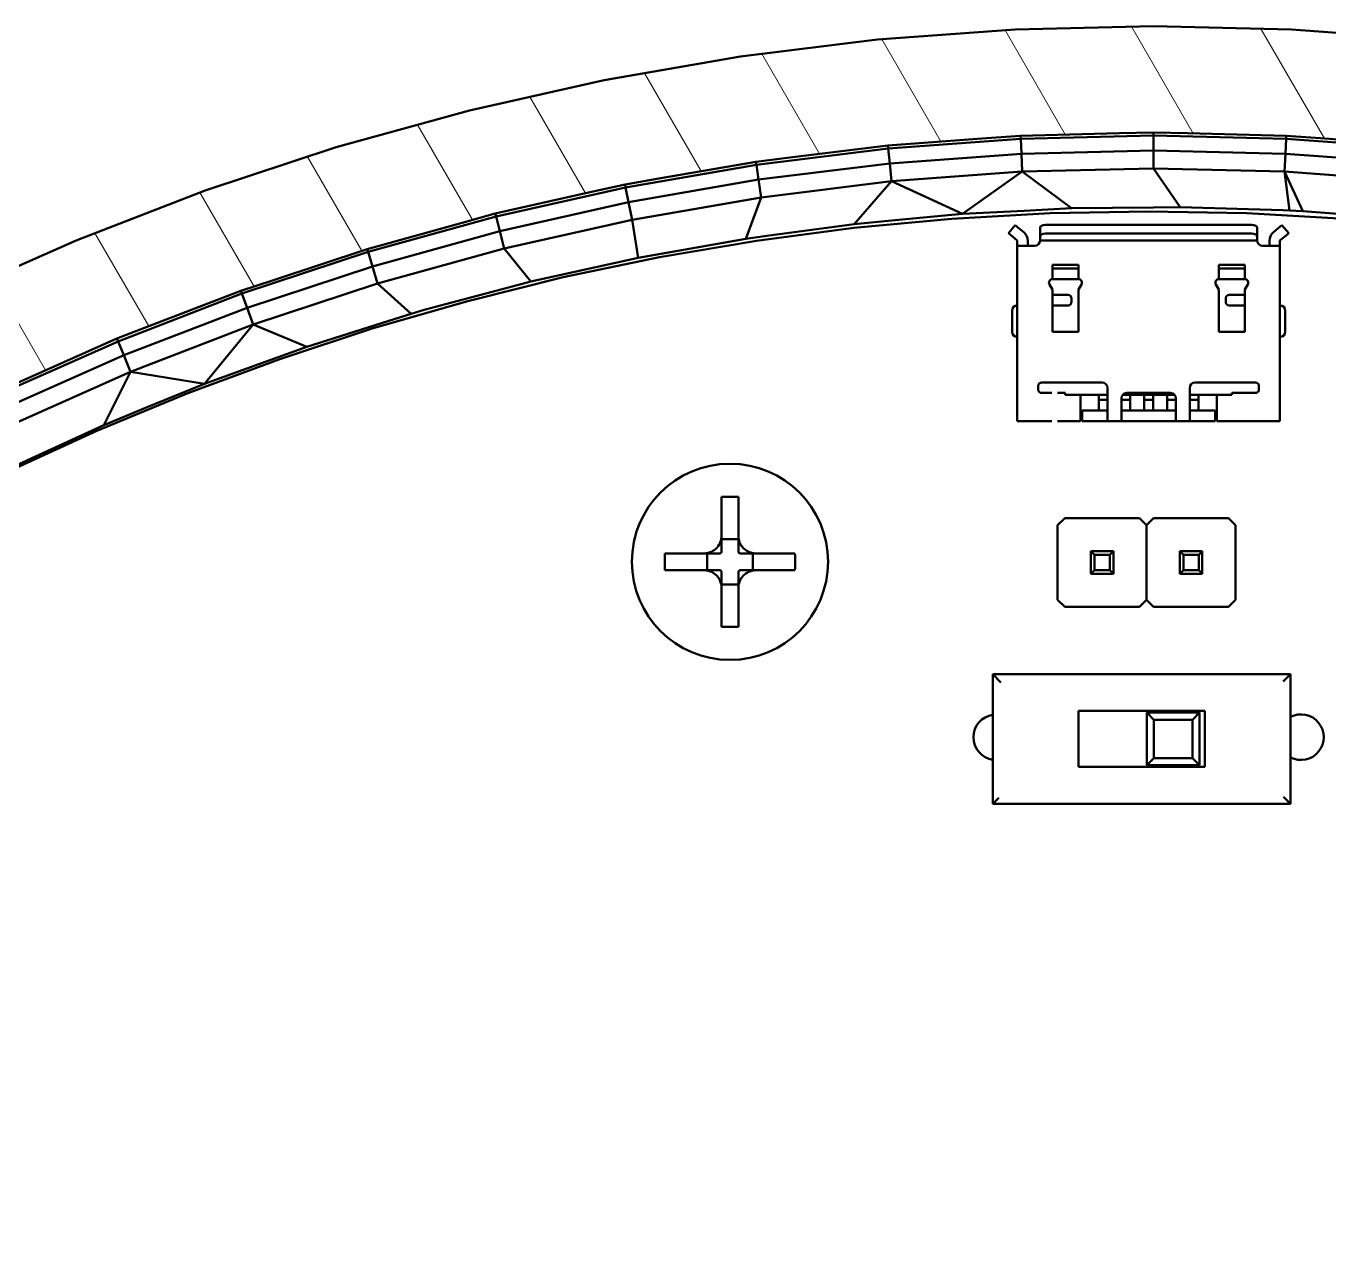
# Model space of a CAD drawing. Header units: millimetres. Extents: x -232 to 1390, y -69 to 653.
# Drawn here: x 506.24 to 543.44, y 443.52 to 478.23 of the extents above; entities that cross this region are included whole.
import ezdxf

# ---------------------------------------------------------------- set-up
doc = ezdxf.new("R2010")
doc.units = ezdxf.units.MM
doc.layers.add('Видимый контур (ГОСТ)', color=7, linetype='Continuous', lineweight=50)
doc.layers.add('Штриховка (ГОСТ)', color=7, linetype='Continuous', lineweight=18)

msp = doc.modelspace()

# ---------------------------------------------------------------- hatches: boundary and pattern name
at = {"layer": 'Штриховка (ГОСТ)'}
h = msp.add_hatch(dxfattribs=at)
h.set_pattern_fill('ANSI31', color=256, scale=25.4, angle=75.0002, style=0)
h.set_pattern_definition([(120.00018, (0, 0), (-2.749626, -1.587508), [])])
h.paths.add_polyline_path([(604.753, 437.621), (605.441, 436.429), (605.934, 435.581), (606.16, 435.047), (606.261, 434.807), (606.278, 434.701), (606.373, 434.126), (606.387, 434.033), (606.39, 434.016), (606.322, 433.365), (606.311, 433.252), (606.099, 432.752), (606.033, 432.591), (605.708, 432.231), (605.577, 432.081), (605.141, 431.852), (604.973, 431.76), (604.528, 431.691), (604.265, 431.652), (593.213, 431.636), (583.768, 431.621), (583.486, 431.591), (582.309, 431.468), (581.72, 431.28), (580.895, 431.016), (580.201, 430.629), (579.568, 430.277), (578.73, 429.576), (578.369, 429.273), (577.379, 428.091), (577.333, 428.037), (577.221, 427.845), (576.494, 426.525), (576.254, 425.873), (575.875, 424.839), (575.506, 423.091), (575.496, 423.041), (575.49, 422.965), (575.368, 421.051), (575.368, 416.368), (575.368, 415.719), (575.368, 409.22), (575.368, 404.959), (575.368, 401.908), (575.368, 400.39), (575.368, 398.178), (575.368, 396.445), (575.368, 395.023), (575.368, 393.61), (575.368, 392.544), (575.368, 391.612), (575.368, 390.771), (575.368, 389.559), (575.368, 388.953), (575.368, 388.307), (575.368, 387.162), (575.368, 386.632), (575.368, 386.069), (575.368, 385.013), (575.368, 384.489), (575.368, 383.442), (575.368, 382.881), (575.368, 382.123), (575.368, 380.918), (575.368, 378.378), (575.368, 374.678), (575.404, 374.118), (575.482, 372.889), (575.49, 372.778), (575.49, 372.762), (575.491, 372.745), (575.491, 372.737), (575.495, 372.697), (575.496, 372.692), (575.749, 371.49), (575.875, 370.892), (576.13, 370.196), (576.494, 369.203), (576.636, 368.943), (577.15, 368.009), (577.294, 367.763), (577.333, 367.696), (578.13, 366.744), (578.369, 366.458), (579.107, 365.84), (579.568, 365.454), (580.223, 365.089), (580.895, 364.714), (581.469, 364.53), (582.309, 364.261), (583.475, 364.139), (583.768, 364.108), (586.626, 364.114), (604.265, 364.073), (604.322, 364.065), (604.907, 363.968), (604.937, 363.964), (604.975, 363.958), (605.555, 363.65), (605.578, 363.637), (606.033, 363.128), (606.035, 363.126), (606.043, 363.105), (606.311, 362.474), (606.32, 362.392), (606.389, 361.724), (606.351, 361.489), (606.26, 360.929), (606.083, 360.503), (605.934, 360.148), (605.443, 359.291), (604.753, 358.108), (603.245, 355.727), (602.723, 354.902), (602.161, 354.103), (600.537, 351.799), (599.936, 351.029), (598.202, 348.806), (596.36, 346.672), (595.723, 345.932), (593.779, 343.89), (593.106, 343.183), (592.398, 342.51), (590.357, 340.566), (589.617, 339.928), (587.482, 338.087), (585.26, 336.352), (584.49, 335.752), (582.185, 334.128), (581.387, 333.566), (580.562, 333.044), (578.181, 331.536), (577.331, 331.054), (574.878, 329.665), (572.36, 328.397), (571.487, 327.958), (568.91, 326.816), (568.018, 326.42), (567.812, 326.336), (567.674, 326.28), (566.697, 325.909), (564.477, 325.052), (564.359, 325.008), (562.596, 324.416), (561.313, 323.992), (560.967, 323.891), (560.873, 323.863), (559.864, 323.568), (559.862, 322.99), (559.868, 322.305), (560.032, 322.111), (560.178, 321.93), (560.668, 321.825), (561.071, 321.741), (562.029, 321.749), (562.416, 321.75), (562.84, 321.805), (563.98, 321.952), (564.978, 322.169), (565.661, 322.333), (567.272, 322.862), (569.18, 323.614), (572.786, 325.213), (576.309, 326.987), (579.741, 328.931), (583.074, 331.041), (586.299, 333.313), (589.409, 335.74), (592.396, 338.316), (595.253, 341.036), (597.973, 343.893), (600.549, 346.88), (602.976, 349.99), (605.248, 353.215), (607.358, 356.547), (609.302, 359.98), (610.851, 363.051), (611.184, 363.984), (611.253, 364.573), (611.293, 364.931), (611.28, 365.033), (611.172, 365.831), (611.059, 366.091), (610.833, 366.603), (610.59, 366.878), (610.299, 367.198), (609.963, 367.383), (609.603, 367.573), (609.254, 367.633), (608.791, 367.701), (599.946, 367.704), (591.894, 367.748), (582.368, 367.733), (581.931, 367.804), (581.333, 367.9), (580.97, 368.084), (580.368, 368.389), (580.133, 368.61), (579.54, 369.166), (579.441, 369.323), (578.932, 370.135), (578.909, 370.174), (578.904, 370.182), (578.585, 371.193), (578.504, 371.449), (578.425, 372.245), (578.368, 372.808), (578.368, 373.22), (578.368, 376.898), (578.368, 380.249), (578.368, 381.68), (578.368, 382.531), (578.368, 383.139), (578.368, 384.196), (578.368, 384.746), (578.368, 385.79), (578.368, 386.369), (578.368, 386.908), (578.368, 388.036), (578.368, 388.688), (578.368, 389.3), (578.368, 390.505), (578.368, 391.353), (578.368, 392.292), (578.368, 393.371), (578.368, 394.808), (578.368, 396.267), (578.368, 398.066), (578.368, 400.399), (578.368, 402.007), (578.368, 405.322), (578.368, 410.106), (578.368, 417.787), (578.368, 418.437), (578.368, 422.922), (578.45, 423.734), (578.504, 424.279), (578.886, 425.487), (578.904, 425.543), (579.004, 425.714), (579.54, 426.567), (579.691, 426.708), (580.368, 427.343), (580.681, 427.501), (581.333, 427.831), (581.742, 427.897), (582.368, 427.997), (591.575, 427.981), (595.949, 428.013), (608.79, 428.028), (609.064, 428.067), (609.603, 428.159), (610.113, 428.438), (610.299, 428.534), (610.668, 428.948), (610.833, 429.127), (611.032, 429.586), (611.171, 429.895), (611.224, 430.302), (611.292, 430.788), (611.26, 431.064), (611.184, 431.746), (611.094, 432.006), (611.017, 432.23), (610.852, 432.687), (609.302, 435.75), (607.358, 439.182), (605.248, 442.515), (602.976, 445.74), (600.549, 448.849), (597.973, 451.836), (595.253, 454.693), (592.396, 457.413), (589.409, 459.99), (586.299, 462.417), (583.074, 464.688), (579.741, 466.798), (576.309, 468.743), (572.786, 470.516), (569.18, 472.115), (565.499, 473.535), (561.754, 474.772), (557.952, 475.824), (554.103, 476.688), (550.217, 477.363), (546.302, 477.845), (542.368, 478.136), (538.424, 478.233), (534.481, 478.136), (530.547, 477.845), (526.632, 477.363), (522.745, 476.688), (518.896, 475.824), (515.095, 474.772), (511.349, 473.535), (507.669, 472.115), (504.063, 470.516), (500.539, 468.743), (497.107, 466.798), (493.774, 464.688), (490.549, 462.417), (487.439, 459.99), (484.452, 457.413), (481.595, 454.693), (478.876, 451.836), (476.299, 448.849), (473.872, 445.74), (471.601, 442.515), (469.49, 439.182), (467.546, 435.75), (465.997, 432.678), (465.664, 431.746), (465.595, 431.156), (465.556, 430.799), (465.569, 430.696), (465.676, 429.899), (465.789, 429.638), (466.015, 429.126), (466.258, 428.852), (466.55, 428.531), (466.885, 428.346), (467.245, 428.156), (467.595, 428.097), (468.058, 428.029), (476.902, 428.025), (484.954, 427.981), (494.48, 427.996), (494.917, 427.926), (495.515, 427.83), (495.878, 427.646), (496.48, 427.341), (496.716, 427.12), (497.309, 426.564), (497.407, 426.407), (497.917, 425.595), (497.94, 425.555), (497.944, 425.548), (498.263, 424.536), (498.344, 424.281), (498.424, 423.484), (498.48, 422.921), (498.48, 418.182), (498.48, 417.504), (498.48, 409.907), (498.48, 405.168), (498.48, 401.88), (498.48, 400.277), (498.48, 397.963), (498.48, 396.177), (498.48, 394.725), (498.48, 393.298), (498.48, 392.224), (498.48, 391.287), (498.48, 390.505), (498.48, 389.3), (498.48, 388.64), (498.48, 387.992), (498.48, 386.872), (498.48, 386.335), (498.48, 385.756), (498.48, 384.717), (498.48, 384.166), (498.48, 383.112), (498.48, 382.499), (498.48, 381.638), (498.48, 380.181), (498.48, 376.732), (498.48, 373.2), (498.48, 372.807), (498.399, 371.995), (498.344, 371.45), (497.962, 370.243), (497.944, 370.186), (497.844, 370.016), (497.309, 369.163), (497.157, 369.021), (496.48, 368.387), (496.167, 368.228), (495.515, 367.899), (495.106, 367.833), (494.48, 367.732), (485.274, 367.748), (480.899, 367.716), (468.058, 367.702), (467.785, 367.662), (467.245, 367.571), (466.735, 367.292), (466.549, 367.195), (466.18, 366.781), (466.015, 366.603), (465.816, 366.144), (465.677, 365.835), (465.624, 365.427), (465.557, 364.942), (465.589, 364.666), (465.664, 363.984), (465.754, 363.724), (465.831, 363.5), (465.996, 363.043), (467.546, 359.98), (469.49, 356.547), (471.601, 353.215), (473.872, 349.99), (476.299, 346.88), (478.876, 343.893), (481.595, 341.036), (484.452, 338.316), (487.439, 335.74), (490.549, 333.313), (493.774, 331.041), (497.107, 328.931), (500.539, 326.987), (504.063, 325.213), (507.669, 323.614), (509.562, 322.863), (510.662, 322.494), (510.833, 322.441), (511.182, 322.333), (512.065, 322.134), (512.863, 321.952), (513.113, 321.919), (513.614, 321.852), (514.15, 321.787), (514.451, 321.749), (515.117, 321.747), (515.775, 321.741), (515.966, 321.786), (516.624, 321.933), (516.638, 321.951), (516.715, 322.047), (516.935, 322.307), (516.937, 322.461), (516.985, 323.568), (515.976, 323.863), (515.881, 323.891), (515.535, 323.992), (514.252, 324.416), (512.489, 325.008), (512.371, 325.052), (510.151, 325.909), (509.174, 326.28), (509.036, 326.336), (508.831, 326.42), (507.938, 326.816), (505.361, 327.958), (504.489, 328.397), (501.971, 329.665), (499.517, 331.054), (498.668, 331.536), (496.286, 333.044), (495.461, 333.566), (494.663, 334.128), (492.358, 335.752), (491.588, 336.352), (489.366, 338.087), (487.231, 339.928), (486.492, 340.566), (484.45, 342.51), (483.743, 343.183), (483.069, 343.89), (481.126, 345.932), (480.488, 346.672), (478.646, 348.806), (476.912, 351.029), (476.311, 351.799), (474.688, 354.103), (474.125, 354.902), (473.603, 355.727), (472.095, 358.108), (471.406, 359.291), (470.914, 360.148), (470.766, 360.503), (470.588, 360.929), (470.542, 361.219), (470.46, 361.724), (470.477, 361.884), (470.537, 362.474), (470.562, 362.53), (470.805, 363.105), (470.813, 363.124), (470.814, 363.126), (471.253, 363.617), (471.27, 363.637), (471.868, 363.955), (471.873, 363.958), (471.911, 363.964), (471.942, 363.968), (472.526, 364.065), (472.583, 364.073), (490.221, 364.114), (493.08, 364.109), (493.362, 364.138), (494.539, 364.261), (495.129, 364.45), (495.953, 364.714), (496.647, 365.1), (497.28, 365.453), (498.118, 366.154), (498.48, 366.456), (499.47, 367.638), (499.515, 367.693), (499.628, 367.885), (500.355, 369.205), (500.594, 369.857), (500.974, 370.891), (501.08, 371.379), (501.093, 371.461), (501.352, 372.688), (501.353, 372.693), (501.355, 372.709), (501.355, 372.716), (501.355, 372.722), (501.358, 372.765), (501.48, 374.678), (501.48, 378.237), (501.48, 380.853), (501.48, 382.081), (501.48, 382.848), (501.48, 383.413), (501.48, 384.456), (501.48, 384.982), (501.48, 386.032), (501.48, 386.595), (501.48, 387.124), (501.48, 388.26), (501.48, 388.901), (501.48, 389.559), (501.48, 390.771), (501.48, 391.542), (501.48, 392.471), (501.48, 393.532), (501.48, 394.934), (501.48, 396.348), (501.48, 398.068), (501.48, 400.26), (501.48, 401.773), (501.48, 404.798), (501.48, 409.016), (501.48, 415.439), (501.48, 416.116), (501.48, 421.051), (501.444, 421.611), (501.366, 422.84), (501.357, 422.977), (501.353, 423.037), (501.096, 424.257), (500.974, 424.837), (500.719, 425.533), (500.355, 426.527), (500.212, 426.787), (499.698, 427.72), (499.554, 427.967), (499.515, 428.033), (498.718, 428.986), (498.48, 429.271), (497.741, 429.889), (497.28, 430.276), (496.626, 430.641), (495.953, 431.016), (495.379, 431.199), (494.539, 431.469), (493.373, 431.591), (493.08, 431.621), (489.929, 431.617), (472.583, 431.652), (472.473, 431.668), (471.874, 431.767), (471.817, 431.796), (471.27, 432.091), (471.238, 432.125), (470.814, 432.598), (470.782, 432.671), (470.538, 433.251), (470.519, 433.424), (470.46, 434.003), (470.513, 434.337), (470.588, 434.8), (470.805, 435.321), (470.914, 435.583), (471.31, 436.277), (471.406, 436.436), (472.095, 437.621), (473.603, 440.003), (474.125, 440.828), (474.688, 441.626), (476.311, 443.931), (476.912, 444.701), (478.646, 446.923), (480.488, 449.058), (481.126, 449.797), (483.069, 451.839), (483.743, 452.546), (484.45, 453.22), (486.492, 455.163), (487.231, 455.801), (489.366, 457.642), (491.588, 459.377), (492.358, 459.978), (494.663, 461.601), (495.461, 462.163), (496.286, 462.686), (498.668, 464.194), (499.517, 464.675), (501.971, 466.065), (504.489, 467.332), (505.361, 467.771), (507.938, 468.914), (508.831, 469.31), (509.742, 469.661), (512.372, 470.675), (513.299, 470.982), (515.976, 471.866), (518.693, 472.618), (519.634, 472.878), (522.385, 473.496), (523.338, 473.71), (524.3, 473.877), (527.077, 474.359), (528.046, 474.478), (530.844, 474.823), (533.656, 475.031), (534.63, 475.103), (537.448, 475.172), (538.424, 475.196), (539.4, 475.172), (542.218, 475.103), (543.192, 475.031), (546.004, 474.823), (548.802, 474.478), (549.771, 474.359), (552.549, 473.877), (553.511, 473.71), (554.463, 473.496), (557.214, 472.878), (558.155, 472.618), (560.872, 471.866), (563.549, 470.982), (564.476, 470.675), (567.107, 469.661), (568.018, 469.31), (568.91, 468.914), (571.487, 467.771), (572.36, 467.332), (574.878, 466.065), (577.331, 464.675), (578.181, 464.194), (580.562, 462.686), (581.387, 462.163), (582.185, 461.601), (584.49, 459.978), (585.26, 459.377), (587.482, 457.642), (589.617, 455.801), (590.357, 455.163), (592.398, 453.22), (593.106, 452.546), (593.779, 451.839), (595.723, 449.797), (596.36, 449.058), (598.202, 446.923), (599.936, 444.701), (600.537, 443.931), (602.161, 441.626), (602.723, 440.828), (603.245, 440.003)])

# ---------------------------------------------------------------- linework, layer by layer
at = {"layer": 'Видимый контур (ГОСТ)'}
for p, q in [((530.547, 477.845), (534.481, 478.136)), ((534.481, 478.136), (538.424, 478.233)), ((542.368, 478.136), (538.424, 478.233)), ((546.302, 477.845), (542.368, 478.136)), ((530.547, 477.845), (526.632, 477.363)), ((526.632, 477.363), (522.745, 476.688)), ((518.896, 475.824), (522.745, 476.688)), ((515.095, 474.772), (518.896, 475.824)), ((530.844, 474.823), (533.656, 475.031)), ((530.853, 474.737), (534.634, 475.016)), ((533.656, 475.031), (534.63, 475.103)), ((534.63, 475.103), (537.448, 475.172)), ((534.63, 475.103), (534.634, 475.016)), ((534.634, 475.016), (538.424, 475.109)), ((534.634, 475.016), (534.655, 474.587)), ((537.448, 475.172), (538.424, 475.196)), ((538.424, 475.196), (539.4, 475.172)), ((538.424, 475.196), (538.424, 475.109)), ((542.214, 475.016), (538.424, 475.109)), ((538.424, 475.109), (538.424, 474.68)), ((539.4, 475.172), (542.218, 475.103)), ((542.214, 475.016), (542.193, 474.587)), ((542.218, 475.103), (542.214, 475.016)), ((545.995, 474.737), (542.214, 475.016)), ((542.218, 475.103), (543.192, 475.031)), ((543.192, 475.031), (546.004, 474.823)), ((515.095, 474.772), (511.349, 473.535)), ((530.853, 474.737), (527.09, 474.273)), ((528.046, 474.478), (530.844, 474.823)), ((530.844, 474.823), (530.853, 474.737)), ((530.853, 474.737), (530.895, 474.31)), ((534.655, 474.587), (538.424, 474.68)), ((542.193, 474.587), (538.424, 474.68)), ((538.424, 474.68), (538.424, 474.168)), ((527.09, 474.273), (523.354, 473.625)), ((524.3, 473.877), (527.077, 474.359)), ((527.077, 474.359), (528.046, 474.478)), ((527.077, 474.359), (527.09, 474.273)), ((527.09, 474.273), (527.153, 473.848)), ((530.895, 474.31), (527.153, 473.848)), ((530.895, 474.31), (534.655, 474.587)), ((530.895, 474.31), (530.945, 473.801)), ((534.655, 474.587), (534.68, 474.076)), ((542.193, 474.587), (542.168, 474.076)), ((545.953, 474.31), (542.193, 474.587)), ((530.945, 473.801), (534.68, 474.076)), ((532.977, 472.87), (534.68, 474.076)), ((534.68, 474.076), (538.424, 474.168)), ((534.68, 474.076), (536.082, 473.031)), ((542.168, 474.076), (538.424, 474.168)), ((538.424, 474.168), (539.192, 473.064)), ((545.903, 473.801), (542.168, 474.076)), ((542.168, 474.076), (542.692, 472.946)), ((542.31, 472.967), (542.168, 474.076)), ((511.349, 473.535), (507.669, 472.115)), ((519.655, 472.794), (523.354, 473.625)), ((522.385, 473.496), (523.338, 473.71)), ((523.338, 473.71), (524.3, 473.877)), ((523.338, 473.71), (523.354, 473.625)), ((523.354, 473.625), (523.438, 473.204)), ((527.153, 473.848), (523.438, 473.204)), ((527.153, 473.848), (527.228, 473.342)), ((530.945, 473.801), (527.228, 473.342)), ((529.88, 472.58), (530.945, 473.801)), ((532.977, 472.87), (530.945, 473.801)), ((519.634, 472.878), (522.385, 473.496)), ((519.76, 472.378), (523.438, 473.204)), ((523.438, 473.204), (523.538, 472.702)), ((527.228, 473.342), (523.538, 472.702)), ((526.792, 472.162), (527.228, 473.342)), ((516.001, 471.783), (519.655, 472.794)), ((518.693, 472.618), (519.634, 472.878)), ((519.634, 472.878), (519.655, 472.794)), ((519.655, 472.794), (519.76, 472.378)), ((532.977, 472.87), (531.054, 472.69)), ((535.472, 472.89), (532.669, 472.733)), ((534.735, 472.961), (532.977, 472.87)), ((536.082, 473.031), (534.735, 472.961)), ((538.28, 472.943), (535.472, 472.89)), ((538.424, 473.055), (536.082, 473.031)), ((541.087, 472.89), (538.28, 472.943)), ((539.192, 473.064), (538.424, 473.055)), ((542.114, 472.973), (539.192, 473.064)), ((543.89, 472.733), (541.087, 472.89)), ((542.31, 472.967), (542.114, 472.973)), ((542.692, 472.946), (542.31, 472.967)), ((545.795, 472.704), (542.692, 472.946)), ((515.976, 471.866), (518.693, 472.618)), ((519.884, 471.882), (523.538, 472.702)), ((523.538, 472.702), (523.715, 471.615)), ((529.874, 472.47), (527.09, 472.104)), ((529.88, 472.58), (527.391, 472.243)), ((532.669, 472.733), (529.874, 472.47)), ((531.054, 472.69), (529.88, 472.58)), ((534.48, 472.547), (534.287, 472.318)), ((534.599, 472.447), (534.48, 472.547)), ((534.73, 472.337), (534.595, 472.451)), ((535.187, 472.224), (535.187, 472.474)), ((541.237, 472.557), (535.337, 472.557)), ((541.387, 472.474), (541.387, 472.224)), ((541.979, 472.451), (541.843, 472.337)), ((541.979, 472.451), (542.093, 472.547)), ((542.287, 472.318), (542.093, 472.547)), ((504.063, 470.516), (507.669, 472.115)), ((516.126, 471.372), (519.76, 472.378)), ((519.76, 472.378), (519.884, 471.882)), ((526.792, 472.162), (523.715, 471.615)), ((527.09, 472.104), (524.322, 471.633)), ((527.391, 472.243), (526.792, 472.162)), ((534.401, 472.221), (534.287, 472.318)), ((534.401, 472.221), (534.537, 472.107)), ((534.537, 472.107), (534.537, 471.957)), ((534.837, 471.957), (534.837, 472.107)), ((535.187, 472.107), (535.187, 472.224)), ((541.387, 472.107), (535.187, 472.107)), ((541.237, 472.308), (535.337, 472.308)), ((541.387, 472.107), (541.387, 472.224)), ((541.737, 472.107), (541.737, 471.957)), ((542.037, 472.107), (542.172, 472.221)), ((542.037, 471.957), (542.037, 472.107)), ((542.164, 472.215), (542.286, 472.318)), ((516.001, 471.783), (512.401, 470.594)), ((513.299, 470.982), (515.976, 471.866)), ((515.976, 471.866), (516.001, 471.783)), ((516.001, 471.783), (516.126, 471.372)), ((516.274, 470.883), (519.884, 471.882)), ((519.884, 471.882), (520.651, 470.937)), ((535.037, 471.957), (534.537, 471.957)), ((534.537, 466.957), (534.537, 471.957)), ((541.542, 471.957), (542.037, 471.957)), ((542.037, 466.957), (542.037, 471.957)), ((516.126, 471.372), (512.546, 470.19)), ((516.126, 471.372), (516.274, 470.883)), ((523.715, 471.615), (520.651, 470.937)), ((524.322, 471.633), (521.574, 471.059)), ((535.542, 471.417), (536.282, 471.417)), ((535.542, 471.417), (535.542, 471.307)), ((535.542, 471.307), (535.542, 471.007)), ((535.542, 471.307), (536.282, 471.307)), ((536.282, 471.417), (536.282, 471.307)), ((536.282, 471.307), (536.282, 471.007)), ((540.292, 471.417), (541.032, 471.417)), ((540.292, 471.417), (540.292, 471.307)), ((540.292, 471.307), (540.292, 471.007)), ((540.292, 471.307), (541.032, 471.307)), ((541.032, 471.417), (541.032, 471.307)), ((541.032, 471.307), (541.032, 471.007)), ((512.372, 470.675), (513.299, 470.982)), ((521.574, 471.059), (518.849, 470.382)), ((520.651, 470.937), (520.154, 470.805)), ((535.542, 471.007), (536.282, 471.007)), ((540.292, 471.007), (541.032, 471.007)), ((512.401, 470.594), (508.864, 469.23)), ((509.742, 469.661), (512.372, 470.675)), ((512.372, 470.675), (512.401, 470.594)), ((512.401, 470.594), (512.546, 470.19)), ((516.274, 470.883), (512.718, 469.708)), ((517.236, 470.021), (516.274, 470.883)), ((520.154, 470.805), (517.601, 470.127)), ((535.455, 470.857), (535.542, 470.707)), ((535.542, 470.707), (535.542, 469.507)), ((535.542, 470.557), (535.597, 470.557)), ((535.597, 470.557), (535.987, 470.557)), ((536.282, 470.707), (536.368, 470.857)), ((536.282, 469.507), (536.282, 470.707)), ((540.205, 470.857), (540.292, 470.707)), ((540.292, 470.707), (540.292, 469.507)), ((540.587, 470.557), (540.977, 470.557)), ((540.977, 470.557), (541.032, 470.557)), ((541.032, 470.707), (541.118, 470.857)), ((541.032, 469.507), (541.032, 470.707)), ((512.546, 470.19), (509.028, 468.833)), ((512.546, 470.19), (512.718, 469.708)), ((518.849, 470.382), (516.151, 469.604)), ((535.987, 470.257), (535.542, 470.257)), ((536.087, 470.457), (536.087, 470.357)), ((540.487, 470.357), (540.487, 470.457)), ((541.032, 470.257), (540.587, 470.257)), ((516.597, 469.819), (514.258, 469.079)), ((517.236, 470.021), (516.597, 469.819)), ((517.601, 470.127), (517.236, 470.021)), ((534.387, 469.507), (534.387, 470.107)), ((542.187, 469.507), (542.187, 470.107)), ((508.831, 469.31), (509.742, 469.661)), ((512.718, 469.708), (509.224, 468.36)), ((511.33, 468.017), (512.718, 469.708)), ((512.718, 469.708), (514.258, 469.079)), ((516.151, 469.604), (513.484, 468.726)), ((535.542, 469.507), (536.282, 469.507)), ((540.292, 469.507), (541.032, 469.507)), ((505.398, 467.693), (508.864, 469.23)), ((507.938, 468.914), (508.831, 469.31)), ((508.831, 469.31), (508.864, 469.23)), ((508.864, 469.23), (509.028, 468.833)), ((514.258, 469.079), (513.094, 468.657)), ((505.361, 467.771), (507.938, 468.914)), ((505.582, 467.305), (509.028, 468.833)), ((509.028, 468.833), (509.224, 468.36)), ((513.484, 468.726), (510.852, 467.748)), ((505.8, 466.842), (509.224, 468.36)), ((508.454, 466.838), (509.224, 468.36)), ((509.224, 468.36), (511.33, 468.017)), ((513.094, 468.657), (511.33, 468.017)), ((511.33, 468.017), (509.651, 467.329)), ((535.137, 467.957), (535.137, 467.857)), ((536.962, 468.057), (535.237, 468.057)), ((541.337, 468.057), (539.612, 468.057)), ((541.437, 467.857), (541.437, 467.957)), ((510.852, 467.748), (508.259, 466.673)), ((535.528, 467.757), (535.237, 467.757)), ((535.907, 467.757), (535.682, 467.757)), ((535.907, 467.757), (535.907, 467.707)), ((535.907, 467.707), (537.112, 467.707)), ((536.343, 466.957), (536.343, 467.707)), ((536.862, 467.707), (536.862, 467.557)), ((537.112, 466.957), (537.112, 467.907)), ((537.512, 466.957), (537.512, 467.607)), ((537.55, 467.707), (539.024, 467.707)), ((538.912, 467.757), (537.662, 467.757)), ((537.762, 467.707), (537.762, 467.557)), ((538.162, 467.707), (538.162, 467.557)), ((538.412, 467.707), (538.412, 467.557)), ((538.812, 467.707), (538.812, 467.557)), ((539.062, 466.957), (539.062, 467.607)), ((539.462, 466.957), (539.462, 467.907)), ((539.462, 467.707), (540.667, 467.707)), ((539.712, 467.707), (539.712, 467.557)), ((540.231, 466.957), (540.231, 467.707)), ((540.892, 467.757), (540.667, 467.757)), ((540.667, 467.757), (540.667, 467.707)), ((541.045, 467.757), (540.892, 467.757)), ((541.337, 467.757), (541.045, 467.757)), ((509.651, 467.329), (508.454, 466.838)), ((537.112, 467.257), (536.387, 467.257)), ((536.387, 466.957), (536.387, 467.257)), ((536.862, 467.457), (536.862, 467.557)), ((537.112, 467.557), (536.862, 467.557)), ((536.862, 467.257), (536.862, 467.457)), ((537.762, 467.557), (537.512, 467.557)), ((539.062, 467.257), (537.512, 467.257)), ((537.762, 467.457), (537.762, 467.557)), ((537.762, 467.257), (537.762, 467.457)), ((538.162, 467.457), (538.162, 467.557)), ((538.412, 467.557), (538.162, 467.557)), ((538.162, 467.257), (538.162, 467.457)), ((538.412, 467.457), (538.412, 467.557)), ((538.412, 467.257), (538.412, 467.457)), ((538.812, 467.457), (538.812, 467.557)), ((539.062, 467.557), (538.812, 467.557)), ((538.812, 467.257), (538.812, 467.457)), ((539.712, 467.557), (539.462, 467.557)), ((540.187, 467.257), (539.462, 467.257)), ((539.712, 467.457), (539.712, 467.557)), ((539.712, 467.257), (539.712, 467.457)), ((540.187, 466.957), (540.187, 467.257)), ((508.454, 466.838), (506.276, 465.837)), ((535.037, 466.957), (534.537, 466.957)), ((535.528, 466.957), (535.037, 466.957)), ((536.343, 466.957), (535.682, 466.957)), ((537.112, 466.957), (536.387, 466.957)), ((537.512, 466.957), (537.112, 466.957)), ((539.062, 466.957), (537.512, 466.957)), ((539.462, 466.957), (539.062, 466.957)), ((540.187, 466.957), (539.462, 466.957)), ((540.892, 466.957), (540.231, 466.957)), ((541.045, 466.957), (540.892, 466.957)), ((541.537, 466.957), (541.045, 466.957)), ((541.542, 466.957), (542.037, 466.957)), ((508.259, 466.673), (505.707, 465.501)), ((506.276, 465.837), (505.628, 465.539)), ((526.093, 464.792), (526.093, 463.587)), ((526.576, 464.792), (526.576, 463.587)), ((535.89, 464.187), (535.69, 463.987)), ((535.69, 463.987), (535.69, 461.847)), ((538.03, 464.187), (535.89, 464.187)), ((538.23, 463.987), (538.03, 464.187)), ((538.43, 464.187), (538.23, 463.987)), ((538.23, 463.987), (538.23, 461.847)), ((538.23, 461.847), (538.23, 463.987)), ((540.57, 464.187), (538.43, 464.187)), ((540.77, 463.987), (540.57, 464.187)), ((540.77, 461.847), (540.77, 463.987)), ((526.576, 463.587), (526.093, 463.587)), ((524.479, 463.178), (525.685, 463.178)), ((525.685, 463.178), (525.685, 462.695)), ((526.985, 462.695), (526.985, 463.178)), ((528.191, 463.178), (526.985, 463.178)), ((536.64, 462.597), (536.64, 463.237)), ((536.64, 463.237), (537.28, 463.237)), ((536.64, 463.237), (536.74, 463.137)), ((537.18, 463.137), (536.74, 463.137)), ((536.74, 463.137), (536.74, 462.697)), ((537.18, 463.137), (537.28, 463.237)), ((537.18, 462.697), (537.18, 463.137)), ((537.28, 463.237), (537.28, 462.597)), ((539.18, 462.597), (539.18, 463.237)), ((539.18, 463.237), (539.82, 463.237)), ((539.18, 463.237), (539.28, 463.137)), ((539.72, 463.137), (539.28, 463.137)), ((539.28, 463.137), (539.28, 462.697)), ((539.72, 463.137), (539.82, 463.237)), ((539.72, 462.697), (539.72, 463.137)), ((539.82, 463.237), (539.82, 462.597)), ((524.479, 462.695), (525.685, 462.695)), ((528.191, 462.695), (526.985, 462.695)), ((536.64, 462.597), (536.74, 462.697)), ((537.28, 462.597), (536.64, 462.597)), ((536.74, 462.697), (537.18, 462.697)), ((537.18, 462.697), (537.28, 462.597)), ((539.18, 462.597), (539.28, 462.697)), ((539.82, 462.597), (539.18, 462.597)), ((539.28, 462.697), (539.72, 462.697)), ((539.72, 462.697), (539.82, 462.597)), ((526.093, 462.287), (526.576, 462.287)), ((526.093, 461.081), (526.093, 462.287)), ((526.576, 462.287), (526.576, 461.081)), ((535.69, 461.847), (535.89, 461.647)), ((535.89, 461.647), (538.03, 461.647)), ((538.03, 461.647), (538.23, 461.847)), ((538.23, 461.847), (538.43, 461.647)), ((538.43, 461.647), (540.57, 461.647)), ((540.57, 461.647), (540.77, 461.847)), ((533.837, 456.03), (533.837, 459.73)), ((533.837, 459.73), (542.337, 459.73)), ((534.072, 459.495), (533.84, 459.727)), ((542.337, 459.73), (542.13, 459.524)), ((542.337, 459.73), (542.337, 456.03)), ((539.887, 458.68), (536.287, 458.68)), ((536.287, 458.68), (536.287, 457.08)), ((539.887, 458.68), (539.887, 457.08)), ((538.237, 458.63), (539.737, 458.63)), ((538.237, 457.13), (538.237, 458.63)), ((538.237, 458.63), (538.437, 458.43)), ((539.537, 458.43), (538.437, 458.43)), ((538.437, 458.43), (538.437, 457.33)), ((539.737, 458.63), (539.537, 458.43)), ((539.537, 457.33), (539.537, 458.43)), ((539.737, 458.63), (539.737, 457.13)), ((538.437, 457.33), (538.237, 457.13)), ((538.437, 457.33), (539.537, 457.33)), ((539.537, 457.33), (539.737, 457.13)), ((539.887, 457.08), (536.287, 457.08)), ((539.737, 457.13), (538.237, 457.13)), ((534.007, 456.201), (533.837, 456.03)), ((542.337, 456.03), (542.138, 456.23)), ((542.337, 456.03), (533.837, 456.03))]:
    msp.add_line(p, q, dxfattribs=at)
for centre, radius, start, end in [((534.537, 472.107), 0.3, 0, 49.899), ((535.037, 472.107), 0.15, 270, 0), ((541.537, 472.107), 0.15, 180, 270), ((542.037, 472.107), 0.3, 130.101, 180), ((535.542, 470.907), 0.1, 90, 210), ((536.282, 470.907), 0.1, 330, 90), ((540.292, 470.907), 0.1, 90, 210), ((541.032, 470.907), 0.1, 330, 90), ((535.987, 470.457), 0.1, 0, 90), ((540.587, 470.457), 0.1, 90, 180), ((534.537, 470.107), 0.15, 90, 180), ((535.987, 470.357), 0.1, 270, 0), ((540.587, 470.357), 0.1, 180, 270), ((542.037, 470.107), 0.15, 0, 90), ((534.537, 469.507), 0.15, 180, 270), ((542.037, 469.507), 0.15, 270, 0), ((535.237, 467.957), 0.1, 90, 180), ((536.962, 467.907), 0.15, 0, 90), ((539.612, 467.907), 0.15, 90, 180), ((541.337, 467.957), 0.1, 0, 90), ((535.237, 467.857), 0.1, 180, 270), ((537.662, 467.607), 0.15, 90, 180), ((538.912, 467.607), 0.15, 0, 90), ((541.337, 467.857), 0.1, 270, 0), ((526.335, 462.937), 2.8, 0, 180), ((526.335, 462.937), 2.8, 180, 0), ((533.937, 457.93), 0.65, 98.8404, 261.1596), ((542.637, 457.93), 0.65, 242.524, 117.476)]:
    msp.add_arc(centre, radius, start, end, dxfattribs=at)
for centre, major_axis, ratio, start_param, end_param in [((535.337, 472.474), (-0.15, 0), 0.555898, 4.712389, 6.283185), ((541.237, 472.474), (0.15, 0), 0.555898, 0, 1.570796), ((535.337, 472.224), (-0.15, 0), 0.555898, 4.712389, 6.283185), ((541.237, 472.224), (0.15, 0), 0.555898, 0, 1.570796), ((526.335, 461.848), (-6.01, 0), 0.490261, 4.672227, 4.752551), ((527.416, 462.937), (0, -5.997), 0.490261, 4.672183, 4.712433), ((525.253, 462.937), (0, 5.997), 0.490261, 4.712345, 4.752595), ((527.416, 462.936), (0, -5.997), 0.490261, 4.712345, 4.752595), ((525.253, 462.936), (0, 5.997), 0.490261, 4.672183, 4.712433), ((526.335, 464.025), (6.01, 0), 0.490261, 4.672227, 4.752551)]:
    msp.add_ellipse(centre, major_axis=major_axis, ratio=ratio, start_param=start_param, end_param=end_param, dxfattribs=at)
for points, knots in [([(526.093, 464.792), (526.093, 464.499), (526.093, 464.179), (526.093, 463.77), (526.095, 463.688), (526.091, 463.612), (526.086, 463.577), (526.065, 463.501), (526.048, 463.464), (525.99, 463.361), (525.944, 463.318), (525.876, 463.259), (525.821, 463.228), (525.731, 463.194), (525.692, 463.185), (525.591, 463.174), (525.513, 463.178), (525.114, 463.178), (524.782, 463.178), (524.479, 463.178)], [0, 0, 0, 0, 0.092439, 0.092439, 0.122761, 0.122761, 0.149464, 0.149464, 0.181365, 0.181365, 0.254277, 0.254277, 0.417711, 0.417711, 0.537104, 0.537104, 0.717609, 0.717609, 1.42787, 1.42787, 1.42787, 1.42787]), ([(528.191, 463.178), (527.915, 463.178), (527.615, 463.178), (527.2, 463.178), (527.088, 463.173), (526.975, 463.185), (526.936, 463.195), (526.843, 463.23), (526.785, 463.264), (526.692, 463.35), (526.66, 463.394), (526.617, 463.472), (526.603, 463.508), (526.583, 463.58), (526.578, 463.615), (526.575, 463.689), (526.576, 463.771), (526.576, 464.181), (526.576, 464.5), (526.576, 464.792)], [0, 0, 0, 0, 0.086923, 0.086923, 0.1250668, 0.1250668, 0.1460642, 0.1460642, 0.1764191, 0.1764191, 0.2041824, 0.2041824, 0.2287879, 0.2287879, 0.2523015, 0.2523015, 0.2766972, 0.2766972, 0.3493568, 0.3493568, 0.3493568, 0.3493568]), ([(526.093, 463.587), (526.093, 463.529), (526.093, 463.471), (526.093, 463.414), (526.093, 463.401), (526.093, 463.389), (526.093, 463.377), (526.093, 463.361), (526.093, 463.345), (526.093, 463.329), (526.093, 463.317), (526.093, 463.306), (526.093, 463.295), (526.093, 463.283), (526.093, 463.271), (526.093, 463.259), (526.093, 463.254), (526.093, 463.25), (526.093, 463.245), (526.093, 463.239), (526.093, 463.234), (526.093, 463.23), (526.093, 463.224), (526.093, 463.222), (526.093, 463.22), (526.093, 463.218), (526.092, 463.213), (526.088, 463.206), (526.086, 463.202), (526.083, 463.196), (526.079, 463.192), (526.076, 463.189), (526.072, 463.187), (526.069, 463.185), (526.06, 463.18), (526.054, 463.179), (526.052, 463.178), (526.048, 463.178), (526.046, 463.178), (526.036, 463.178), (526.022, 463.178), (526, 463.178), (525.981, 463.178), (525.969, 463.178), (525.958, 463.178), (525.947, 463.178), (525.932, 463.178), (525.917, 463.178), (525.902, 463.178), (525.889, 463.178), (525.876, 463.178), (525.863, 463.178), (525.827, 463.178), (525.79, 463.178), (525.754, 463.178), (525.737, 463.178), (525.72, 463.178), (525.703, 463.178), (525.697, 463.178), (525.691, 463.178), (525.685, 463.178)], [0, 0, 0, 0, 0.01728179, 0.01728179, 0.01728179, 0.02100382, 0.02100382, 0.02100382, 0.02577911, 0.02577911, 0.02577911, 0.02916197, 0.02916197, 0.02916197, 0.03278711, 0.03278711, 0.03278711, 0.03412303, 0.03412303, 0.03412303, 0.03602501, 0.03602501, 0.03602501, 0.03897287, 0.03897287, 0.03897287, 0.04130395, 0.04130395, 0.04130395, 0.04277445, 0.04277445, 0.04277445, 0.04386353, 0.04386353, 0.04386353, 0.04650304, 0.04650304, 0.04650304, 0.05027454, 0.05027454, 0.05027454, 0.05593512, 0.05593512, 0.05593512, 0.05935894, 0.05935894, 0.05935894, 0.06382722, 0.06382722, 0.06382722, 0.06769456, 0.06769456, 0.06769456, 0.07865376, 0.07865376, 0.07865376, 0.08375762, 0.08375762, 0.08375762, 0.0855489, 0.0855489, 0.0855489, 0.0855489]), ([(526.985, 463.178), (526.969, 463.178), (526.954, 463.178), (526.939, 463.178), (526.917, 463.178), (526.896, 463.178), (526.875, 463.178), (526.853, 463.178), (526.832, 463.178), (526.811, 463.178), (526.782, 463.178), (526.754, 463.178), (526.725, 463.178), (526.714, 463.178), (526.703, 463.178), (526.692, 463.178), (526.677, 463.178), (526.662, 463.178), (526.648, 463.178), (526.639, 463.178), (526.631, 463.178), (526.626, 463.178), (526.621, 463.178), (526.621, 463.178), (526.615, 463.179), (526.613, 463.179), (526.609, 463.181), (526.604, 463.183), (526.6, 463.185), (526.595, 463.188), (526.591, 463.192), (526.588, 463.195), (526.585, 463.199), (526.583, 463.202), (526.576, 463.215), (526.577, 463.219), (526.576, 463.222), (526.576, 463.225), (526.576, 463.228), (526.576, 463.235), (526.576, 463.275), (526.576, 463.34), (526.576, 463.393), (526.576, 463.451), (526.576, 463.51), (526.576, 463.568), (526.576, 463.574), (526.576, 463.58), (526.576, 463.587)], [0, 0, 0, 0, 0.00462031, 0.00462031, 0.00462031, 0.01100143, 0.01100143, 0.01100143, 0.01741779, 0.01741779, 0.01741779, 0.02594192, 0.02594192, 0.02594192, 0.02929562, 0.02929562, 0.02929562, 0.03369339, 0.03369339, 0.03369339, 0.03641225, 0.03641225, 0.03641225, 0.0397435, 0.0397435, 0.0397435, 0.04130395, 0.04130395, 0.04130395, 0.04277445, 0.04277445, 0.04277445, 0.04380455, 0.04380455, 0.04380455, 0.04758651, 0.04758651, 0.04758651, 0.05027454, 0.05027454, 0.05027454, 0.06617324, 0.06617324, 0.06617324, 0.08368619, 0.08368619, 0.08368619, 0.0855489, 0.0855489, 0.0855489, 0.0855489]), ([(524.479, 462.695), (524.755, 462.695), (525.054, 462.695), (525.47, 462.695), (525.581, 462.7), (525.695, 462.688), (525.734, 462.679), (525.827, 462.643), (525.885, 462.609), (525.978, 462.524), (526.009, 462.479), (526.052, 462.401), (526.067, 462.365), (526.086, 462.293), (526.092, 462.258), (526.095, 462.185), (526.093, 462.102), (526.093, 461.692), (526.093, 461.373), (526.093, 461.081)], [0, 0, 0, 0, 0.086923, 0.086923, 0.1250667, 0.1250667, 0.1460642, 0.1460642, 0.1764191, 0.1764191, 0.2041823, 0.2041823, 0.2287878, 0.2287878, 0.2523014, 0.2523014, 0.276697, 0.276697, 0.3493565, 0.3493565, 0.3493565, 0.3493565]), ([(525.685, 462.695), (525.742, 462.695), (525.799, 462.695), (525.856, 462.695), (525.863, 462.695), (525.87, 462.695), (525.878, 462.695), (525.881, 462.695), (525.884, 462.695), (525.888, 462.695), (525.94, 462.695), (525.978, 462.695), (526.043, 462.695), (526.054, 462.695), (526.06, 462.693), (526.065, 462.69), (526.072, 462.686), (526.076, 462.683), (526.079, 462.681), (526.08, 462.68), (526.08, 462.679), (526.081, 462.679), (526.081, 462.678), (526.084, 462.675), (526.087, 462.669), (526.09, 462.663), (526.093, 462.659), (526.093, 462.645), (526.093, 462.642), (526.093, 462.639), (526.093, 462.635), (526.093, 462.619), (526.093, 462.603), (526.093, 462.587), (526.093, 462.524), (526.093, 462.461), (526.093, 462.397), (526.093, 462.378), (526.093, 462.36), (526.093, 462.341), (526.093, 462.323), (526.093, 462.305), (526.093, 462.287)], [0, 0, 0, 0, 0.01712735, 0.01712735, 0.01712735, 0.01927917, 0.01927917, 0.01927917, 0.02032175, 0.02032175, 0.02032175, 0.03596043, 0.03596043, 0.03596043, 0.03848561, 0.03848561, 0.03848561, 0.04218858, 0.04218858, 0.04218858, 0.04327355, 0.04327355, 0.04327355, 0.04435852, 0.04435852, 0.04435852, 0.04524693, 0.04524693, 0.04524693, 0.04543196, 0.04543196, 0.04543196, 0.04616418, 0.04616418, 0.04616418, 0.0490821, 0.0490821, 0.0490821, 0.04994939, 0.04994939, 0.04994939, 0.05078029, 0.05078029, 0.05078029, 0.05078029]), ([(526.576, 461.081), (526.576, 461.374), (526.576, 461.694), (526.576, 462.103), (526.575, 462.185), (526.578, 462.262), (526.584, 462.296), (526.605, 462.372), (526.621, 462.409), (526.679, 462.513), (526.725, 462.555), (526.794, 462.614), (526.848, 462.645), (526.938, 462.679), (526.977, 462.688), (527.079, 462.699), (527.156, 462.695), (527.556, 462.695), (527.887, 462.695), (528.191, 462.695)], [0, 0, 0, 0, 0.092439, 0.092439, 0.122761, 0.122761, 0.149464, 0.149464, 0.181364, 0.181364, 0.254276, 0.254276, 0.417709, 0.417709, 0.5371, 0.5371, 0.717602, 0.717602, 1.427848, 1.427848, 1.427848, 1.427848]), ([(526.576, 462.287), (526.576, 462.384), (526.576, 462.481), (526.576, 462.578), (526.576, 462.59), (526.576, 462.602), (526.576, 462.614), (526.576, 462.62), (526.576, 462.625), (526.576, 462.631), (526.576, 462.638), (526.576, 462.642), (526.576, 462.645), (526.576, 462.649), (526.576, 462.651), (526.577, 462.653), (526.577, 462.655), (526.577, 462.66), (526.581, 462.667), (526.583, 462.671), (526.587, 462.677), (526.591, 462.681), (526.594, 462.684), (526.597, 462.686), (526.601, 462.688), (526.608, 462.692), (526.612, 462.694), (526.615, 462.694), (526.621, 462.695), (526.621, 462.695), (526.626, 462.695), (526.655, 462.695), (526.737, 462.695), (526.795, 462.695), (526.858, 462.695), (526.921, 462.695), (526.985, 462.695)], [0, 0, 0, 0, 0.02916197, 0.02916197, 0.02916197, 0.03278711, 0.03278711, 0.03278711, 0.03444618, 0.03444618, 0.03444618, 0.03641225, 0.03641225, 0.03641225, 0.0388581, 0.0388581, 0.0388581, 0.04130395, 0.04130395, 0.04130395, 0.04277445, 0.04277445, 0.04277445, 0.04386353, 0.04386353, 0.04386353, 0.04587517, 0.04587517, 0.04587517, 0.04913665, 0.04913665, 0.04913665, 0.06653697, 0.06653697, 0.06653697, 0.0855489, 0.0855489, 0.0855489, 0.0855489])]:
    msp.add_open_spline(points, degree=3, knots=knots, dxfattribs=at)

doc.saveas('drawing.dxf')
